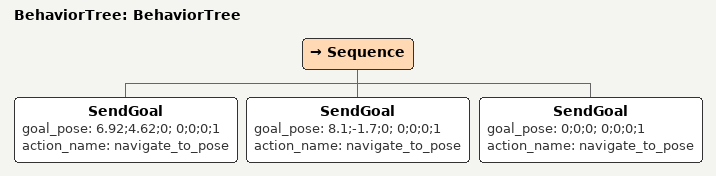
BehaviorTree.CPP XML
<?xml version="1.0" encoding="UTF-8"?>
<root BTCPP_format="4"
      main_tree_to_execute="BehaviorTree">
  <BehaviorTree ID="BehaviorTree">
    <Sequence>
      <SendGoal goal_pose="6.92;4.62;0; 0;0;0;1"
                action_name="navigate_to_pose"/>
      <SendGoal goal_pose="8.1;-1.7;0; 0;0;0;1"
                action_name="navigate_to_pose"/>
      <SendGoal goal_pose="0;0;0; 0;0;0;1"
                action_name="navigate_to_pose"/>
    </Sequence>
  </BehaviorTree>

</root>
